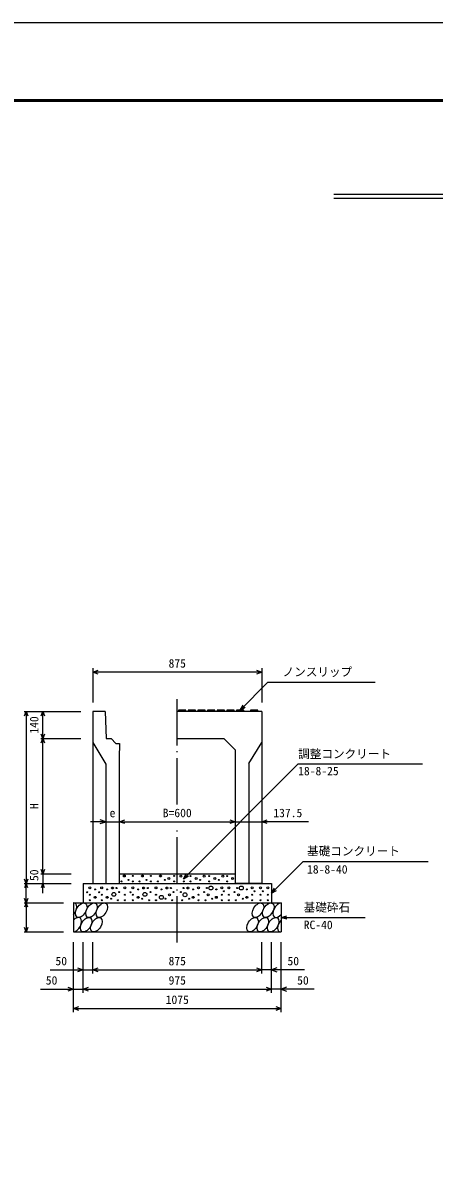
# Model space of a CAD drawing. Units: millimetres, scale not verified. Extents: x -16800 to 16800, y -5940 to 5940.
# Drawn here: x -12148 to -10022, y 0 to 5940 of the extents above; entities that cross this region are included whole.
import ezdxf
from ezdxf.enums import TextEntityAlignment as Align

# ---------------------------------------------------------------- set-up
doc = ezdxf.new("R2010")
doc.units = ezdxf.units.MM
doc.header["$LTSCALE"] = 20
doc.linetypes.add('LONG_DASHED_DOTTED', pattern=[15.25, 12, -1.5, 0.25, -1.5])
for name, color, linetype, lineweight in [('0-0_DIM', 7, 'Continuous', 25), ('0-1_Defpoints', 5, 'Continuous', 25), ('0-2_HATCH', 6, 'Continuous', 25), ('0-5_OUTLINE', 3, 'Continuous', 25), ('0-6_TXT', 7, 'Continuous', 25), ('0-7_WAKU', 3, 'Continuous', 25)]:
    doc.layers.add(name, color=color, linetype=linetype, lineweight=lineweight)
doc.styles.add('ＭＳ ゴシック', font='')
doc.styles.get('ＭＳ ゴシック').set_extended_font_data('MS Gothic')

msp = doc.modelspace()

# ---------------------------------------------------------------- linework, layer by layer
at = {"layer": '0-0_DIM'}
for p, q in [((-11787.47, 2604.24), (-11787.47, 2427.5)), ((-10912.47, 2584.24), (-11787.47, 2584.24)), ((-10912.47, 2604.24), (-10912.47, 2427.5)), ((-11024.97, 2387.53), (-10882.76, 2529.75)), ((-10325.87, 2529.75), (-10882.76, 2529.75)), ((-12141.67, 2381.03), (-11848.34, 2381.03)), ((-12131.67, 2381.03), (-12131.67, 1491.03)), ((-12045.01, 2241.03), (-12045.01, 2381.03)), ((-11024.97, 2387.53), (-11009.97, 2413.51)), ((-11024.97, 2387.53), (-10998.99, 2402.53)), ((-12055.01, 2241.03), (-11848.34, 2241.03)), ((-12045.01, 1541.03), (-12045.01, 2241.03)), ((-11719.97, 1811.14), (-11798.61, 1811.14)), ((-11719.97, 1811.14), (-11649.97, 1811.14)), ((-11649.97, 1811.14), (-11049.97, 1811.14)), ((-11049.97, 1811.14), (-10912.47, 1811.14)), ((-10671.98, 1811.14), (-10912.47, 1811.14)), ((-10698.82, 1604.69), (-10862.47, 1441.03)), ((-10698.82, 1604.69), (-10051.94, 1604.69)), ((-12141.67, 1491.03), (-11898.34, 1491.03)), ((-12131.67, 1391.03), (-12131.67, 1491.03)), ((-12055.01, 1541.03), (-11898.34, 1541.03)), ((-12045.01, 1541.03), (-12045.01, 1491.03)), ((-12045.01, 1441.03), (-12045.01, 1491.03)), ((-11318.5, 1516.03), (-11303.5, 1542.01)), ((-11318.5, 1516.03), (-11292.52, 1531.03)), ((-10862.47, 1441.03), (-10847.47, 1467.01)), ((-10862.47, 1441.03), (-10836.49, 1456.03)), ((-12141.67, 1391.03), (-11937.47, 1391.03)), ((-12131.67, 1391.03), (-12131.67, 1241.03)), ((-10812.47, 1316.03), (-10783.49, 1323.8)), ((-10812.47, 1316.03), (-10783.49, 1308.27)), ((-10812.47, 1316.03), (-10379.16, 1316.03)), ((-12141.67, 1241.03), (-11937.47, 1241.03)), ((-11887.47, 825.52), (-11887.47, 1187.86)), ((-11837.47, 925.52), (-11837.47, 1187.86)), ((-11787.47, 1025.52), (-11787.47, 1187.86)), ((-10912.47, 1025.52), (-10912.47, 1187.86)), ((-10862.47, 925.52), (-10862.47, 1187.86)), ((-10812.47, 825.52), (-10812.47, 1187.86)), ((-12007.47, 1045.52), (-11787.47, 1045.52)), ((-11787.47, 1045.52), (-10912.47, 1045.52)), ((-10692.47, 1045.52), (-10912.47, 1045.52)), ((-11915.66, 955.78), (-11887.47, 945.52)), ((-12057.47, 945.52), (-11837.47, 945.52)), ((-11887.47, 945.52), (-11915.66, 935.26)), ((-11837.47, 945.52), (-10862.47, 945.52)), ((-10642.47, 945.52), (-10862.47, 945.52)), ((-11887.47, 845.52), (-10812.47, 845.52))]:
    msp.add_line(p, q, dxfattribs=at)
at = {"layer": '0-0_DIM', "linetype": 'LONG_DASHED_DOTTED'}
for p, q in [((-11349.97, 1900.15), (-11349.97, 2444.75)), ((-11349.97, 1185.68), (-11349.97, 1778.45))]:
    msp.add_line(p, q, dxfattribs=at)
at = {"layer": '0-0_DIM'}
for points in [[(-11759.24, 2573.98), (-11787.43, 2584.24), (-11759.24, 2594.5)], [(-10940.62, 2594.5), (-10912.43, 2584.24), (-10940.62, 2573.98)], [(-12139.88, 2358.48), (-12131.67, 2381.03), (-12123.47, 2358.48)], [(-12053.22, 2358.48), (-12045.01, 2381.03), (-12036.8, 2358.48)], [(-12036.8, 2263.59), (-12045.01, 2241.03), (-12053.22, 2263.59)], [(-12053.22, 2218.48), (-12045.01, 2241.03), (-12036.8, 2218.48)], [(-11318.5, 1516.03), (-10724.82, 2109.71), (-10081.27, 2109.71)], [(-11748.16, 1800.88), (-11719.97, 1811.14), (-11748.16, 1821.4)], [(-11621.78, 1800.88), (-11649.97, 1811.14), (-11621.78, 1821.4)], [(-11078.16, 1821.4), (-11049.97, 1811.14), (-11078.16, 1800.88)], [(-10884.28, 1800.88), (-10912.47, 1811.14), (-10884.28, 1821.4)], [(-12036.8, 1563.59), (-12045.01, 1541.03), (-12053.22, 1563.59)], [(-12123.47, 1513.59), (-12131.67, 1491.03), (-12139.88, 1513.59)], [(-12123.47, 1468.48), (-12131.67, 1491.03), (-12139.88, 1468.48)], [(-12036.8, 1468.48), (-12045.01, 1491.03), (-12053.22, 1468.48)], [(-12123.47, 1413.59), (-12131.67, 1391.03), (-12139.88, 1413.59)], [(-12123.47, 1368.48), (-12131.67, 1391.03), (-12139.88, 1368.48)], [(-12123.47, 1263.59), (-12131.67, 1241.03), (-12139.88, 1263.59)], [(-11865.66, 1055.78), (-11837.47, 1045.52), (-11865.66, 1035.26)], [(-11759.28, 1035.26), (-11787.47, 1045.52), (-11759.28, 1055.78)], [(-10940.66, 1055.78), (-10912.47, 1045.52), (-10940.66, 1035.26)], [(-10834.28, 1055.78), (-10862.47, 1045.52), (-10834.28, 1035.26)], [(-11809.28, 935.26), (-11837.47, 945.52), (-11809.28, 955.78)], [(-10890.66, 955.78), (-10862.47, 945.52), (-10890.66, 935.26)], [(-10784.28, 955.78), (-10812.47, 945.52), (-10784.28, 935.26)], [(-11859.28, 835.26), (-11887.47, 845.52), (-11859.28, 855.78)], [(-10840.66, 855.78), (-10812.47, 845.52), (-10840.66, 835.26)]]:
    msp.add_lwpolyline(points, dxfattribs=at)
at = {"layer": '0-1_Defpoints'}
msp.add_lwpolyline([(-16800, -5940), (0, -5940), (0, 5940), (-16800, 5940)], close=True, dxfattribs=at)
at = {"layer": '0-2_HATCH'}
for p, q in [((-11304.97, 2381.03), (-11305.97, 2387.53)), ((-11254.97, 2381.03), (-11255.97, 2387.53)), ((-11204.97, 2381.03), (-11205.97, 2387.53)), ((-11154.97, 2381.03), (-11155.97, 2387.53)), ((-11104.97, 2381.03), (-11105.97, 2387.53)), ((-11054.97, 2381.03), (-11055.97, 2387.53)), ((-11004.97, 2381.03), (-11005.97, 2387.53)), ((-10932.47, 2381.03), (-10933.47, 2387.53))]:
    msp.add_line(p, q, dxfattribs=at)
for points in [[(-11305.97, 2387.53), (-11343.97, 2387.53), (-11344.97, 2381.03)], [(-11255.97, 2387.53), (-11293.97, 2387.53), (-11294.97, 2381.03)], [(-11205.97, 2387.53), (-11243.97, 2387.53), (-11244.97, 2381.03)], [(-11155.97, 2387.53), (-11193.97, 2387.53), (-11194.97, 2381.03)], [(-11105.97, 2387.53), (-11143.97, 2387.53), (-11144.97, 2381.03)], [(-11055.97, 2387.53), (-11093.97, 2387.53), (-11094.97, 2381.03)], [(-11005.97, 2387.53), (-11043.97, 2387.53), (-11044.97, 2381.03)], [(-10933.47, 2387.53), (-10971.47, 2387.53), (-10972.47, 2381.03)]]:
    msp.add_lwpolyline(points, dxfattribs=at)
for centre, radius in [((-11637.76, 1502.33), 2.5), ((-11623.74, 1530.34), 5), ((-11602.71, 1510.21), 2.5), ((-11580.47, 1530.34), 2.5), ((-11580.47, 1502.33), 2.5), ((-11544.59, 1502.33), 2.5), ((-11530.57, 1530.34), 5), ((-11509.54, 1510.21), 2.5), ((-11486, 1530.34), 2.5), ((-11486, 1502.33), 2.5), ((-11450.11, 1502.33), 2.5), ((-11436.09, 1530.34), 5), ((-11415.07, 1510.21), 2.5), ((-11394.04, 1517.21), 5), ((-11366, 1530.34), 2.5), ((-11366, 1502.33), 2.5), ((-11330.84, 1530.06), 5), ((-11316.82, 1502.05), 2.5), ((-11280.93, 1530.06), 2.5), ((-11280.93, 1502.05), 2.5), ((-11252.89, 1516.93), 5), ((-11231.86, 1509.93), 2.5), ((-11210.84, 1530.06), 5), ((-11184.4, 1530.06), 2.5), ((-11184.4, 1502.05), 2.5), ((-11156.36, 1516.93), 5), ((-11135.34, 1509.93), 2.5), ((-11114.31, 1530.06), 5), ((-11091.67, 1530.06), 2.5), ((-11091.67, 1502.05), 2.5), ((-11063.63, 1516.93), 5), ((-11815.21, 1446.29), 2.5), ((-11802.79, 1469.09), 5), ((-11802.79, 1433.19), 2.5), ((-11774.75, 1461.21), 2.5), ((-11753.32, 1446.29), 2.5), ((-11740.91, 1469.09), 5), ((-11740.91, 1433.19), 2.5), ((-11712.87, 1461.21), 2.5), ((-11684.83, 1468.21), 5), ((-11678.29, 1435.2), 10), ((-11663.8, 1468.21), 2.5), ((-11649.78, 1447.2), 2.5), ((-11620.91, 1469.09), 5), ((-11620.91, 1433.19), 2.5), ((-11592.42, 1446.29), 2.5), ((-11580.01, 1469.09), 5), ((-11580.01, 1433.19), 2.5), ((-11551.96, 1461.21), 2.5), ((-11523.93, 1468.21), 5), ((-11517.39, 1435.2), 10), ((-11502.9, 1468.21), 2.5), ((-11488.88, 1447.2), 2.5), ((-11460.01, 1469.09), 5), ((-11460.01, 1433.19), 2.5), ((-11431.96, 1420.06), 10), ((-11431.96, 1461.21), 2.5), ((-11403.93, 1468.21), 5), ((-11389.91, 1433.19), 5), ((-11382.9, 1468.21), 2.5), ((-11368.88, 1447.2), 2.5), ((-11331.06, 1447.2), 2.5), ((-11310.03, 1433.19), 10), ((-11317.04, 1468.21), 2.5), ((-11296.01, 1468.21), 5), ((-11267.98, 1461.21), 2.5), ((-11239.94, 1469.09), 5), ((-11239.94, 1433.19), 2.5), ((-11211.06, 1447.2), 2.5), ((-11197.04, 1468.21), 2.5), ((-11190.03, 1433.19), 5), ((-11176.01, 1468.21), 10), ((-11147.98, 1461.21), 2.5), ((-11119.94, 1469.09), 5), ((-11119.94, 1433.19), 2.5), ((-11108.6, 1451.52), 2.5), ((-11082.59, 1469.09), 5), ((-11082.59, 1433.19), 2.5), ((-11053.72, 1447.2), 2.5), ((-11039.7, 1468.21), 2.5), ((-11032.69, 1433.19), 5), ((-11018.67, 1468.21), 10), ((-10990.63, 1461.21), 2.5), ((-10962.59, 1469.09), 5), ((-10962.59, 1433.19), 2.5), ((-10951.25, 1451.52), 2.5), ((-10919.27, 1469.09), 5), ((-10919.27, 1433.19), 2.5), ((-10907.94, 1451.52), 2.5), ((-10881.93, 1469.09), 5), ((-10881.93, 1433.19), 2.5), ((-11802.79, 1405.18), 2.5), ((-11774.75, 1420.06), 5), ((-11740.91, 1405.18), 2.5), ((-11712.87, 1420.06), 5), ((-11691.84, 1413.06), 2.5), ((-11656.79, 1405.18), 2.5), ((-11620.91, 1405.18), 2.5), ((-11580.01, 1405.18), 2.5), ((-11551.96, 1420.06), 5), ((-11530.94, 1413.06), 2.5), ((-11495.89, 1405.18), 2.5), ((-11460.01, 1405.18), 2.5), ((-11410.94, 1413.06), 2.5), ((-11375.89, 1405.18), 2.5), ((-11324.05, 1405.18), 2.5), ((-11289, 1413.06), 2.5), ((-11267.98, 1420.06), 5), ((-11239.94, 1405.18), 2.5), ((-11204.05, 1405.18), 2.5), ((-11169, 1413.06), 2.5), ((-11147.98, 1420.06), 5), ((-11119.94, 1405.18), 2.5), ((-11082.59, 1405.18), 2.5), ((-11046.71, 1405.18), 2.5), ((-11011.66, 1413.06), 2.5), ((-10990.63, 1420.06), 5), ((-10962.59, 1405.18), 2.5), ((-10919.27, 1405.18), 2.5), ((-10881.93, 1405.18), 2.5)]:
    msp.add_circle(centre, radius, dxfattribs=at)
for centre, start_param, end_param in [((-11899.84, 1353.51), 4.385593, 6.6745444), ((-10826.33, 1353.51), 0.3357715, 4.4411806), ((-11874.52, 1278.52), 3.5111464, 7.548991), ((-10801.01, 1278.52), 1.2110787, 3.5658734)]:
    msp.add_ellipse(centre, major_axis=(21.81, 35.31), ratio=0.5792, start_param=start_param, end_param=end_param, dxfattribs=at)
for centre in [(-11846.63, 1353.51), (-11793.42, 1353.51), (-11740.21, 1353.51), (-10932.75, 1353.51), (-10879.54, 1353.51), (-11821.31, 1278.52), (-11768.1, 1278.52), (-10960.64, 1278.52), (-10907.43, 1278.52), (-10854.22, 1278.52)]:
    msp.add_ellipse(centre, major_axis=(21.81, 35.31), ratio=0.5792, dxfattribs=at)
at = {"layer": '0-5_OUTLINE'}
for p, q in [((-11722.47, 2381.03), (-11787.47, 2381.03)), ((-11787.47, 2381.03), (-11787.47, 1491.03)), ((-11722.47, 2381.03), (-11717.47, 2241.03)), ((-10912.47, 2381.03), (-11349.97, 2381.03)), ((-10912.47, 2381.03), (-10912.47, 1491.03)), ((-11787.47, 2221.03), (-11719.97, 2107.81)), ((-11717.47, 2241.03), (-11692.47, 2241.03)), ((-11692.47, 2241.03), (-11667.47, 2216.03)), ((-11667.47, 2216.03), (-11648.1, 2216.03)), ((-11648.1, 2216.03), (-11649.97, 2141.03)), ((-11349.97, 2241.03), (-11109.97, 2241.03)), ((-11109.97, 2241.03), (-11051, 2182.06)), ((-10979.97, 2111.03), (-10912.47, 2221.03)), ((-11649.97, 2141.03), (-11649.97, 1491.03)), ((-11051, 2182.06), (-11049.97, 2141.03)), ((-11049.97, 2141.03), (-11049.97, 1491.03)), ((-11719.97, 2107.81), (-11719.97, 1491.03)), ((-10979.97, 2111.03), (-10979.97, 1491.03)), ((-11837.47, 1491.03), (-11837.47, 1391.03)), ((-11837.47, 1491.03), (-10862.47, 1491.03)), ((-11787.47, 1491.03), (-11649.97, 1491.03)), ((-11649.97, 1541.03), (-11049.97, 1541.03)), ((-10912.47, 1491.03), (-11049.97, 1491.03)), ((-10862.47, 1491.03), (-10862.47, 1391.03)), ((-11887.47, 1391.03), (-10812.47, 1391.03)), ((-10812.47, 1391.03), (-10812.47, 1241.03))]:
    msp.add_line(p, q, dxfattribs=at)
msp.add_lwpolyline([(-11887.47, 1391.03), (-11887.47, 1241.03), (-10812.47, 1241.03)], dxfattribs=at)
at = {"layer": '0-6_TXT'}
for p, q in [((-10540.75, 5054.39), (-6259.25, 5054.39)), ((-10540.75, 5035.19), (-6259.25, 5035.19))]:
    msp.add_line(p, q, dxfattribs=at)
at = {"layer": '0-7_WAKU', "lineweight": 50}
msp.add_lwpolyline([(-16400, -5540), (-400, -5540), (-400, 5540), (-16400, 5540)], close=True, dxfattribs=at)

# ---------------------------------------------------------------- texts
at = {"layer": '0-0_DIM', "style": 'ＭＳ ゴシック'}
for s, p in [('875', (-11394.97, 2594.24)), ('ノンスリップ', (-10805.45, 2549.92)), ('調整コンクリート', (-10724.82, 2126.13)), ('18-8-25', (-10724.82, 2037.85)), ('e', (-11699.97, 1821.14)), ('B=600', (-11424.97, 1821.14)), ('137.5', (-10853.16, 1821.14)), ('基礎コンクリート', (-10678.82, 1623.42)), ('18-8-40', (-10678.82, 1529.61)), ('基礎砕石', (-10696.15, 1333.2)), ('RC-40', (-10696.15, 1242.52)), ('50', (-11979.91, 1055.52)), ('875', (-11394.97, 1055.52)), ('50', (-10780.03, 1055.52)), ('50', (-12029.91, 955.52)), ('975', (-11394.97, 955.52)), ('50', (-10730.03, 955.52)), ('1075', (-11409.97, 855.52))]:
    msp.add_text(s, height=43.99, dxfattribs=at).set_placement(p, align=Align.BOTTOM_LEFT)
for s, p in [('140', (-12055.01, 2266.03)), ('H', (-12055.01, 1876.03)), ('50', (-12055.01, 1504.36))]:
    msp.add_text(s, height=43.99, rotation=90, dxfattribs=at).set_placement(p, align=Align.BOTTOM_LEFT)

doc.saveas('drawing.dxf')
